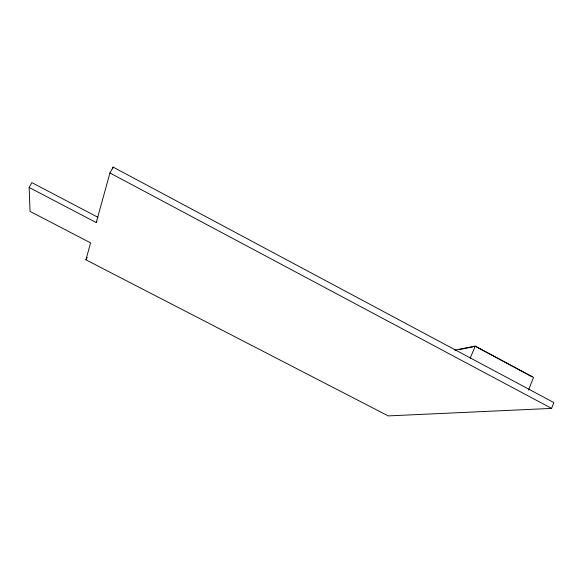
<?xml version="1.0" encoding="UTF-8"?>
<svg xmlns="http://www.w3.org/2000/svg" width="583" height="583" viewBox="0 0 583 583"><rect width="100%" height="100%" fill="white"/><g stroke="black" fill="none" stroke-linecap="round" stroke-linejoin="round"><path stroke-width="0.87" d="M29.15 187.456L96.224 222.568L109.939 172.969L113.138 167.095L553.85 402.576L551.613 408.392L388.242 415.905L85.92 259.821L90.605 242.863L30.046 211.396L29.15 187.456L31.883 182.639L98.017 217.328M112.643 168.844L113.138 167.095M528.526 390.093L533.518 377.405L475.218 346.098L454.755 350.128M470.204 358.239L475.218 346.098M85.92 259.821L87.21 257.424M96.224 222.568L96.967 221.19M459.455 349.509L472.755 346.9M109.939 172.969L551.613 408.392M476.216 346.805L532.039 376.778"/></g></svg>
